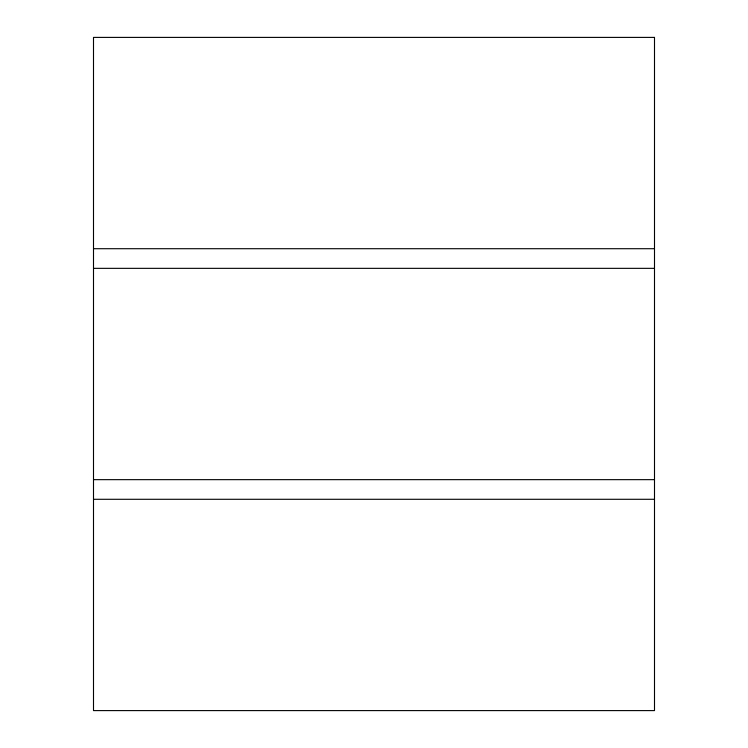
<?xml version="1.0" encoding="UTF-8"?>
<svg xmlns="http://www.w3.org/2000/svg" width="748" height="748" viewBox="0 0 748 748"><rect width="100%" height="100%" fill="white"/><g stroke="black" fill="none" stroke-linecap="round" stroke-linejoin="round"><path stroke-width="1.12" d="M93.5 248.71L654.5 248.71M93.5 268.345L654.5 268.345M93.5 479.655L654.5 479.655M93.5 499.29L654.5 499.29M654.5 37.4L93.5 37.4L93.5 710.6L654.5 710.6L654.5 37.4"/></g></svg>
